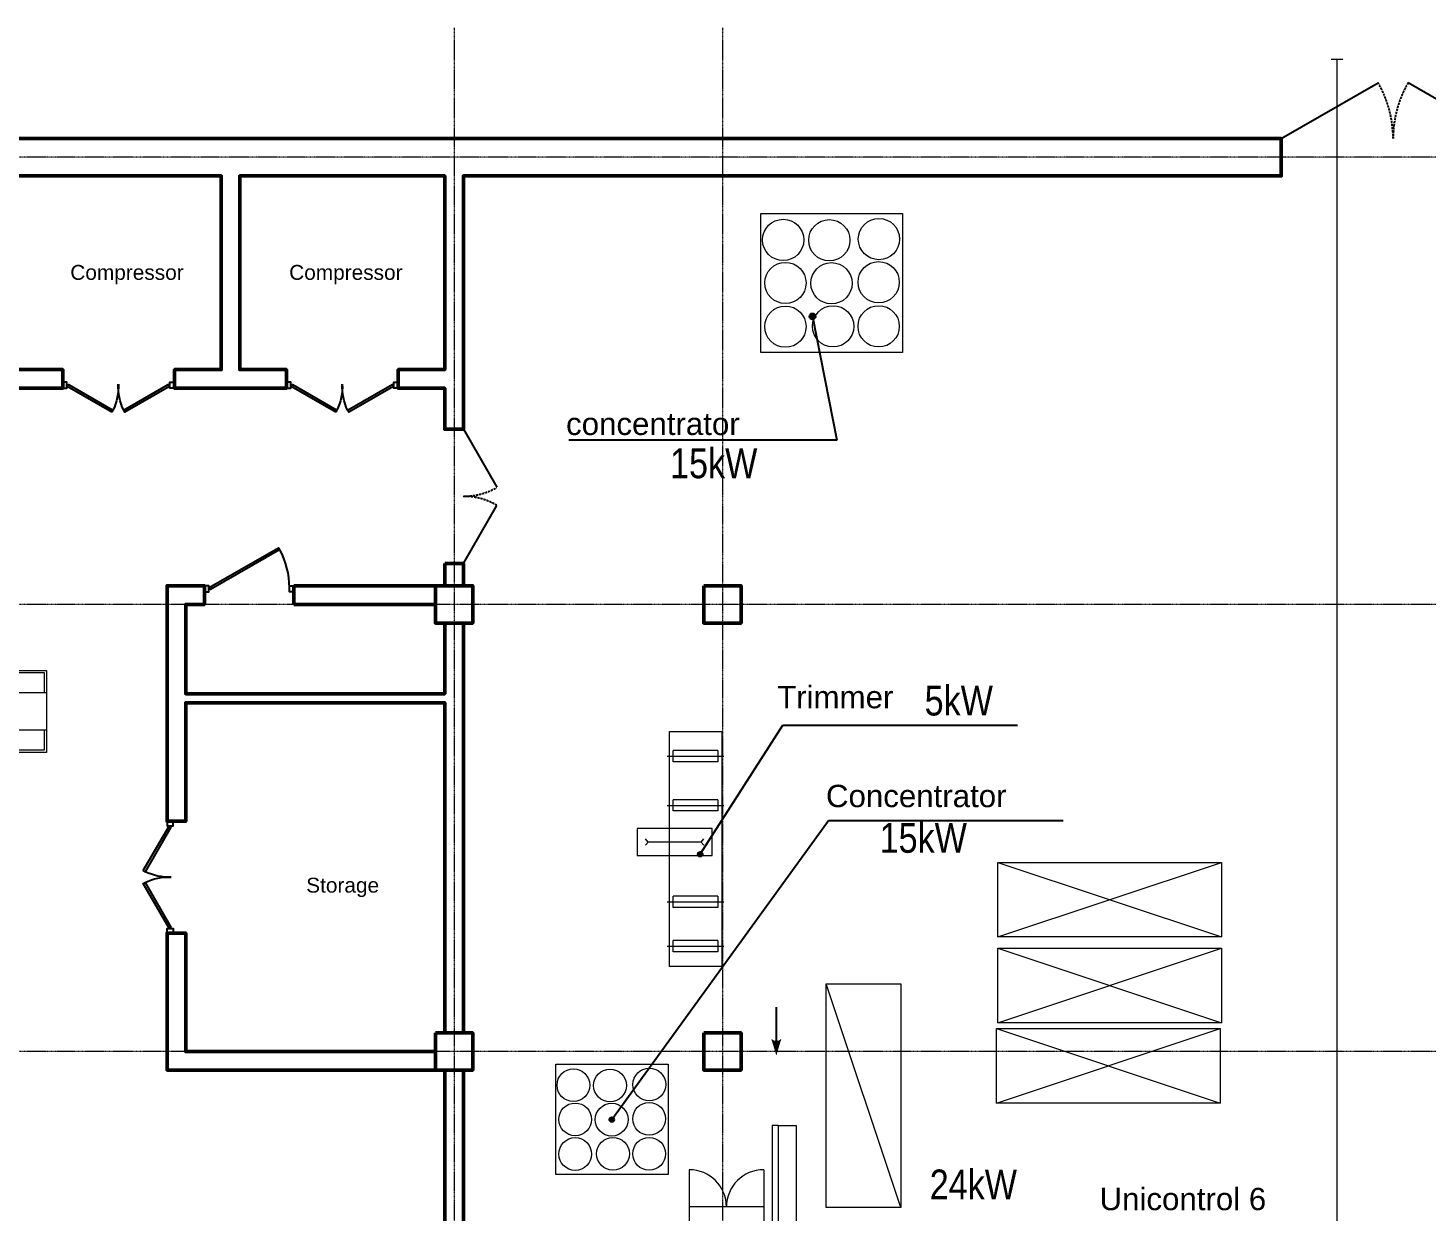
# Model space of a CAD drawing. Header units: millimetres. Extents: x 22548 to 138166, y 14045 to 100780.
# Drawn here: x 93898 to 112670, y 84891 to 100780 of the extents above; entities that cross this region are included whole.
import ezdxf

# ---------------------------------------------------------------- set-up
doc = ezdxf.new("R2010")
doc.units = ezdxf.units.MM
for name, pattern in [('ACAD_ISO10W100', [18, 12, -3, 0, -3]), ('C_SOLID_M', [0]), ('DASHED', [0.211667, 0.141111, -0.070556])]:
    doc.linetypes.add(name, pattern=pattern)
for name, color, linetype, lineweight in [('axis', 40, 'ACAD_ISO10W100', 13), ('equipment', 177, 'Continuous', 13), ('rail', 30, 'DASHED', 13), ('wall', 5, 'Continuous', 50)]:
    doc.layers.add(name, color=color, linetype=linetype, lineweight=lineweight)
doc.layers.add('door_cad-block.com', color=250, linetype='Continuous')
doc.layers.add('txt', color=7, linetype='Continuous')
doc.styles.add('Qwerty', font='timesi.ttf')
doc.styles.get("Standard").update_dxf_attribs({"font": 'arial.ttf'})

# ---------------------------------------------------------------- blocks, each defined once
blk = doc.blocks.new('вапап')
at = {"color": 0}
for p, q in [((87480.678, 10882.745), (87495.678, 10882.745)), ((87480.678, 10877.745), (87480.678, 10882.745)), ((87480.678, 10877.745), (87495.678, 10882.745)), ((87480.678, 10882.745), (87495.678, 10877.745)), ((87495.678, 10882.745), (87495.678, 10877.745)), ((87495.678, 10877.745), (87480.678, 10877.745))]:
    blk.add_line(p, q, dxfattribs=at)
blk = doc.blocks.new('A$C79734CE5')
at = {"color": 0, "linetype": 'C_SOLID_M'}
for p, q in [((300, 2084), (2878, 2084)), ((300, 108), (300, 2084)), ((2878, 1068), (2878, 2084)), ((3278, 2068), (2878, 2068)), ((3278, 1068), (3278, 2068)), ((3778, 2068), (3278, 2068)), ((578, 1924), (818, 1924)), ((698, 1804), (698, 2044)), ((828, 1924), (1068, 1924)), ((948, 1804), (948, 2044)), ((1320, 1924), (2018, 1924)), ((1438, 1804), (1438, 2044)), ((1668, 1804), (1668, 2044)), ((1898, 1804), (1898, 2044)), ((2833, 1315), (2833, 1360)), ((2878, 1360), (2833, 1360)), ((2878, 1315), (2833, 1315)), ((300, 1309), (2348, 1309)), ((2348, 108), (2348, 1309)), ((299, 964), (0, 964)), ((0, 584), (0, 964)), ((300, 1084), (2348, 1084)), ((2977, 1068), (2348, 1068)), ((2645, 974), (2348, 974)), ((2645, 584), (2645, 974)), ((4369, 953), (2645, 953)), ((3278, 1068), (2947, 1068)), ((3278, 1068), (2947, 1068)), ((3778, 1068), (3278, 1068)), ((3658, 1068), (3278, 1068)), ((4369, 874), (4369, 953)), ((4369, 874), (299, 874)), ((2431, 874), (299, 874)), ((300, 859), (2348, 859)), ((420, 108), (420, 859)), ((2228, 108), (2228, 859)), ((4369, 874), (2645, 874)), ((2930, 624), (2930, 874)), ((4369, 874), (4369, 634)), ((299, 584), (0, 584)), ((420, 688), (2228, 688)), ((425, 108), (425, 683)), ((2223, 108), (2223, 688)), ((2645, 584), (2348, 584)), ((4369, 634), (2645, 634)), ((2930, 624), (2645, 624)), ((2934, 634), (2934, 544)), ((2348, 544), (2934, 544)), ((317, 248), (407, 248)), ((451, 248), (2200, 248)), ((2242, 248), (2334, 248)), ((300, 108), (2348, 108)), ((2261, 28), (2261, 108)), ((2315, 28), (2261, 28)), ((2288, 0), (2288, 139)), ((2315, 28), (2315, 108))]:
    blk.add_line(p, q, dxfattribs=at)
at = {"color": 0, "linetype": 'C_SOLID_M', "const_width": 10}
blk.add_lwpolyline([(2849, 1339, 1), (2839, 1339, 1), (2849, 1339, 1)], format="xyb", close=True, dxfattribs=at)
at = {"color": 0, "linetype": 'C_SOLID_M'}
for centre in [(698, 1924), (948, 1924), (1438, 1924), (1668, 1924), (1898, 1924)]:
    blk.add_circle(centre, 70, dxfattribs=at)
for centre, radius, start, end in [((3278, 2068), 500, 270, 0), ((3278, 1068), 500, 0, 90), ((3125, 956), 6.5, 0, 0.9926), ((3125, 956), 7, 0, 0.6756), ((3125, 956), 6.5, 0, 0.9924)]:
    blk.add_arc(centre, radius, start, end, dxfattribs=at)
at = {"color": 0, "insert": (438, 1662), "char_height": 100, "width": 2600.97, "attachment_point": 1}
blk.add_mtext('{\\fArial|b0|i0|c0|p34;WEINIG UNIMAT 500/017 THROUGH FEED MOULDER }', dxfattribs=at)
blk = doc.blocks.new('A$C3B291360')
at = {"color": 0}
for p, q in [((2.18, 9.6), (2.18, 15.768)), ((2.18, 15.768), (5.68, 15.768)), ((5.68, 15.768), (5.68, 0)), ((2.03, 14.111), (5.83, 14.111)), ((5.43, 14.486), (2.43, 14.486)), ((2.43, 13.736), (2.43, 14.486)), ((5.43, 14.486), (5.43, 13.736)), ((5.43, 13.736), (2.43, 13.736)), ((2.03, 10.817), (5.83, 10.817)), ((5.43, 11.192), (2.43, 11.192)), ((2.43, 10.442), (2.43, 11.192)), ((5.43, 10.442), (2.43, 10.442)), ((5.43, 11.192), (5.43, 10.442)), ((2.18, 4.215), (2.18, 9.6)), ((5.042, 9.264), (0, 9.264)), ((0, 9.264), (0, 7.443)), ((0.75, 8.354), (0.558, 8.563)), ((0.75, 8.354), (0.558, 8.563)), ((4.292, 8.354), (4.484, 8.563)), ((5.042, 7.443), (5.042, 9.264)), ((0.75, 8.354), (0.558, 8.144)), ((0.75, 8.354), (0.558, 8.144)), ((4.292, 8.354), (0.75, 8.354)), ((4.292, 8.354), (4.484, 8.144)), ((0, 7.443), (5.042, 7.443)), ((5.43, 4.722), (2.43, 4.722)), ((2.43, 3.972), (2.43, 4.722)), ((5.43, 4.722), (5.43, 3.972)), ((2.03, 4.347), (5.83, 4.347)), ((2.18, 0), (2.18, 4.215)), ((5.43, 3.972), (2.43, 3.972)), ((2.03, 1.367), (5.83, 1.367)), ((5.43, 1.742), (2.43, 1.742)), ((2.43, 0.992), (2.43, 1.742)), ((5.43, 0.992), (2.43, 0.992)), ((5.43, 1.742), (5.43, 0.992)), ((5.68, 0), (2.18, 0))]:
    blk.add_line(p, q, dxfattribs=at)
blk = doc.blocks.new('milling machine_dwgmodels.com')
at = {"color": 0, "lineweight": -2}
for points in [[(0, 550), (0, -550), (-1200, -550), (-1200, 550)], [(-850, 150), (-1000, 150), (-1000, -150), (-850, -150)]]:
    blk.add_lwpolyline(points, close=True, dxfattribs=at)
for points in [[(-30, -250), (-30, -520), (-1170, -520), (-1170, 520), (-30, 520), (-30, 250)], [(0, 250), (0, 250), (-850, 250), (-850, 0)], [(0, -250), (0, -250), (-850, -250), (-850, 0)]]:
    blk.add_lwpolyline(points, dxfattribs=at)
blk = doc.blocks.new('*U36')
for points in [[(1140, 60), (213, 595), (198, 569), (1125, 34)], [(5, 5), (65, 5), (65, 85), (5, 85)], [(1205, 5), (1145, 5), (1145, 85), (1205, 85)]]:
    blk.add_lwpolyline(points, close=True)
blk.add_arc((1140, 60), 1071, 151.6059, 180)
blk = doc.blocks.new('*U37')
for points in [[(5, 5), (65, 5), (65, 85), (5, 85)], [(5, 5), (65, 5), (65, 85), (5, 85)], [(683, -289), (85, 56), (70, 30), (668, -315)], [(842, -315), (1440, 30), (1425, 56), (827, -289)], [(1505, 5), (1445, 5), (1445, 85), (1505, 85)]]:
    blk.add_lwpolyline(points, close=True)
for centre, start, end in [((20, 30), 334.2879, 2.3373), ((1490, 30), 177.6627, 205.7121)]:
    blk.add_arc(centre, 736, start, end)
blk = doc.blocks.new('gate 1500')
at = {"color": 0}
for points in [[(0, 0), (1299, 750)], [(3000, 0), (1701, 750)]]:
    blk.add_lwpolyline(points, dxfattribs=at)
at = {"color": 0, "linetype": 'DASHED', "ltscale": 200}
for centre, start, end in [((0, 0), 0, 30), ((3000, 0), 150, 180)]:
    blk.add_arc(centre, 1500, start, end, dxfattribs=at)
blk = doc.blocks.new('door1800')
at = {"color": 0}
for points in [[(0, 0), (779, -450)], [(1800, 0), (1021, -450)]]:
    blk.add_lwpolyline(points, dxfattribs=at)
at = {"color": 0, "linetype": 'DASHED', "ltscale": 200}
for centre, start, end in [((0, 0), 330, 0), ((1800, 0), 180, 210)]:
    blk.add_arc(centre, 900, start, end, dxfattribs=at)

msp = doc.modelspace()

# ---------------------------------------------------------------- hatches: boundary and pattern name
at = {"layer": 'txt'}
for points in [[(104465, 96910, 1), (104386, 96910, 1)], [(102951, 89692, 1), (102888, 89692, 1)], [(103939, 86991), (104007, 87218, -0.449967), (103871, 87218)], [(101762, 86131, 1), (101699, 86131, 1)]]:
    msp.add_hatch(color=256, dxfattribs=at).paths.add_polyline_path(points)

# ---------------------------------------------------------------- linework, layer by layer
at = {"layer": 'axis'}
for points in [[(99615, 100780), (99615, 34515)], [(103215, 100780), (103215, 34515)], [(138166, 99045), (76915, 99045)], [(138166, 93045), (76915, 93045)], [(138166, 87045), (76915, 87045)]]:
    msp.add_lwpolyline(points, dxfattribs=at)
at = {"layer": 'equipment'}
for p, q in [((103732, 96425), (103732, 98292)), ((105632, 98292), (105632, 96425)), ((105632, 96425), (103732, 96425)), ((104608, 84953), (104608, 87953)), ((104608, 87953), (105608, 87953)), ((105608, 84953), (104608, 87953)), ((105608, 87953), (105608, 84953)), ((100979, 85394), (100979, 86875)), ((100979, 86875), (102486, 86875)), ((102486, 86875), (102486, 85394)), ((102486, 85394), (100979, 85394)), ((105608, 84953), (104608, 84953))]:
    msp.add_line(p, q, dxfattribs=at)
msp.add_lwpolyline([(103732, 98292), (105632, 98292)], dxfattribs=at)
for centre, radius in [((104031, 97936), 277), ((104650, 97931), 277), ((105316, 97947), 277), ((104061, 97358), 277), ((104679, 97354), 277), ((105312, 97368), 277), ((104061, 96772), 277), ((104701, 96776), 277), ((105312, 96776), 277), ((101216, 86593), 220), ((101707, 86589), 220), ((102235, 86602), 220), ((101240, 86134), 220), ((102232, 86142), 220), ((101730, 86131), 220), ((101240, 85669), 220), ((101747, 85672), 220), ((102232, 85672), 220)]:
    msp.add_circle(centre, radius, dxfattribs=at)
at = {"layer": 'rail'}
for p, q in [((111544, 100357), (111386, 100357)), ((111465, 37244), (111465, 100357))]:
    msp.add_line(p, q, dxfattribs=at)
at = {"layer": 'txt'}
for p, q in [((104425, 96910), (104752, 95249)), ((104752, 95249), (101153, 95249)), ((102919, 89692), (104028, 91423)), ((104028, 91423), (107175, 91423)), ((101730, 86131), (104640, 90146)), ((104640, 90146), (107787, 90146)), ((103939, 87638), (103939, 87188))]:
    msp.add_line(p, q, dxfattribs=at)
for centre, radius in [((104425, 96910), 39.6), ((102919, 89692), 31.4), ((101730, 86131), 31.4)]:
    msp.add_circle(centre, radius, dxfattribs=at)
at = {"layer": 'wall'}
for points in [[(87415, 99295), (110715, 99295), (110715, 98795), (99740, 98795), (99740, 95395), (99490, 95395), (99490, 95945), (98865, 95945), (98865, 96195), (99490, 96195), (99490, 98795), (96740, 98795), (96740, 96195), (97365, 96195), (97365, 95945), (95865, 95945), (95865, 96195), (96490, 96195), (96490, 98795), (93740, 98795)], [(93740, 96195), (94365, 96195), (94365, 95945), (93490, 95945)], [(99490, 93595), (99490, 93295)], [(99490, 93595), (99740, 93595)], [(99740, 93595), (99740, 93295)], [(99490, 87295), (99490, 91725), (96015, 91725), (96015, 90135), (95765, 90135), (95765, 93295), (96265, 93295), (96265, 93045), (96015, 93045), (96015, 91845), (99490, 91845), (99490, 92795)], [(97465, 93295), (99365, 93295)], [(97465, 93295), (97465, 93045)], [(99365, 93295), (99865, 93295), (99865, 92795), (99365, 92795), (99365, 93295)], [(102965, 93295), (103465, 93295), (103465, 92795), (102965, 92795), (102965, 93295)], [(97465, 93045), (99365, 93045)], [(99740, 92795), (99740, 87295)], [(99365, 87045), (96015, 87045), (96015, 88635), (95765, 88635), (95765, 86795), (99365, 86795)], [(99365, 87295), (99865, 87295), (99865, 86795), (99365, 86795), (99365, 87295)], [(102965, 87295), (103465, 87295), (103465, 86795), (102965, 86795), (102965, 87295)], [(99490, 86795), (99490, 81295)], [(99740, 86795), (99740, 81295)]]:
    msp.add_lwpolyline(points, dxfattribs=at)

# ---------------------------------------------------------------- block references
at = {"layer": 'door_cad-block.com'}
msp.add_blockref('gate 1500', (110715, 99295), dxfattribs=at)
at = {"layer": 'door_cad-block.com', "xscale": -1}
for name, p in [('*U37', (95865, 95940)), ('*U37', (98870, 95940)), ('*U36', (97470, 93210))]:
    msp.add_blockref(name, p, dxfattribs=at)
at = {"layer": 'door_cad-block.com', "rotation": 90}
msp.add_blockref('door1800', (99740, 93595), dxfattribs=at)
at = {"layer": 'door_cad-block.com', "xscale": -1, "rotation": 270}
msp.add_blockref('*U37', (95760, 88630), dxfattribs=at)
at = {"layer": 'equipment'}
msp.add_blockref('milling machine_dwgmodels.com', (94146, 91609), dxfattribs=at)
at = {"layer": 'equipment', "lineweight": 30, "xscale": 200.0000000000085, "yscale": 200.0000000000085, "zscale": 200.0000000000085}
msp.add_blockref('A$C3B291360', (102070, 88185), dxfattribs=at)
at = {"layer": 'equipment', "xscale": 200.0000000000085, "yscale": 200.0000000000085, "zscale": 200.0000000000085}
for p in [(-17389225, -2086966), (-17389224, -2088117), (-17389243, -2089197)]:
    msp.add_blockref('вапап', p, dxfattribs=at)
at = {"layer": 'equipment', "lineweight": 30, "rotation": 90}
msp.add_blockref('A$C79734CE5', (104838, 81681), dxfattribs=at)

# ---------------------------------------------------------------- texts
at = {"layer": 'txt'}
for s, insert, char_height, width, attachment_point in [('Compressor', (95226, 97470), 200, 2134.94, 5), ('Compressor', (98163, 97470), 200, 2134.94, 5), ('concentrator', (101118, 95618), 300, 1116.23, 1), ('Trimmer', (103950, 91951), 300, 1529.01, 1), ('Concentrator', (104605, 90624), 300, 1116.23, 1), ('Storage', (98120, 89247), 200, 2134.94, 5), ('Unicontrol 6', (108276, 85216), 300, 4000.72, 1)]:
    msp.add_mtext(s, dxfattribs=dict(at, insert=insert, char_height=char_height, width=width, attachment_point=attachment_point))
at = {"layer": 'txt', "color": 1, "lineweight": 20, "char_height": 400, "width": 1885.47, "attachment_point": 1, "style": 'Qwerty'}
for s, insert in [('{\\fArial Narrow|b0|i0|c204|p34;\\C2;15\\fArial Narrow|b0|i0|c0|p34;kW}', (102513, 95138)), ('{\\fArial Narrow|b0|i0|c204|p34;\\C2;5\\fArial Narrow|b0|i0|c0|p34;kW}', (105929, 91954)), ('{\\fArial Narrow|b0|i0|c204|p34;\\C2;15\\fArial Narrow|b0|i0|c0|p34;kW}', (105325, 90112)), ('{\\fArial Narrow|b0|i0|c204|p34;\\C2;24\\fArial Narrow|b0|i0|c0|p34;kW}', (105997, 85461))]:
    msp.add_mtext(s, dxfattribs=dict(at, insert=insert))

doc.saveas('drawing.dxf')
